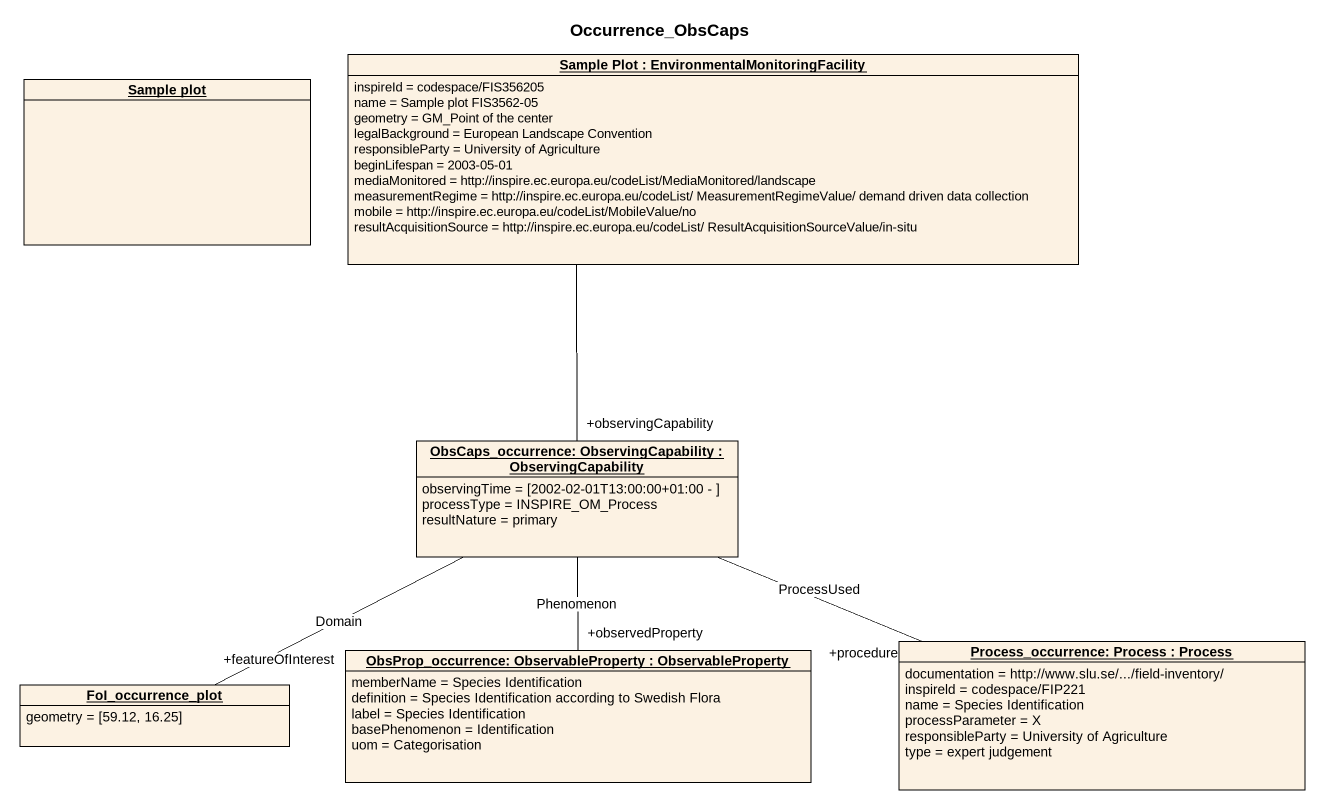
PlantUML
@startuml
title Occurrence_ObsCaps
hide circle
hide empty members
object "Sample Plot : EnvironmentalMonitoringFacility" as Sample_Plot {
  inspireId = codespace/FIS356205
  name = Sample plot FIS3562-05
  geometry = GM_Point of the center
  legalBackground = European Landscape Convention
  responsibleParty = University of Agriculture
  beginLifespan = 2003-05-01
  mediaMonitored = http://inspire.ec.europa.eu/codeList/MediaMonitored/landscape
  measurementRegime = http://inspire.ec.europa.eu/codeList/ MeasurementRegimeValue/ demand driven data collection
  mobile = http://inspire.ec.europa.eu/codeList/MobileValue/no
  resultAcquisitionSource = http://inspire.ec.europa.eu/codeList/ ResultAcquisitionSourceValue/in-situ
}
object "Sample plot" as Sample_plot
object "ObsCaps_occurrence: ObservingCapability : ObservingCapability" as ObsCaps_occurrence {
  observingTime = [2002-02-01T13:00:00+01:00 - ]
  processType = INSPIRE_OM_Process
  resultNature = primary
}
object "ObsProp_occurrence: ObservableProperty : ObservableProperty" as ObsProp_occurrence {
  memberName = Species Identification
  definition = Species Identification according to Swedish Flora
  label = Species Identification
  basePhenomenon = Identification
  uom = Categorisation
}
object "Process_occurrence: Process : Process" as Process_occurrence_Process {
  documentation = http://www.slu.se/.../field-inventory/
  inspireld = codespace/FIP221
  name = Species Identification
  processParameter = X
  responsibleParty = University of Agriculture
  type = expert judgement
}
object FoI_occurrence_plot #FCF2E3 {
  geometry = [59.12, 16.25]
}
Sample_Plot -- "+observingCapability" ObsCaps_occurrence
ObsCaps_occurrence -- "+observedProperty" ObsProp_occurrence : Phenomenon
ObsCaps_occurrence -right- "+procedure" Process_occurrence_Process : ProcessUsed
ObsCaps_occurrence -left- "+featureOfInterest" FoI_occurrence_plot : Domain
@enduml
